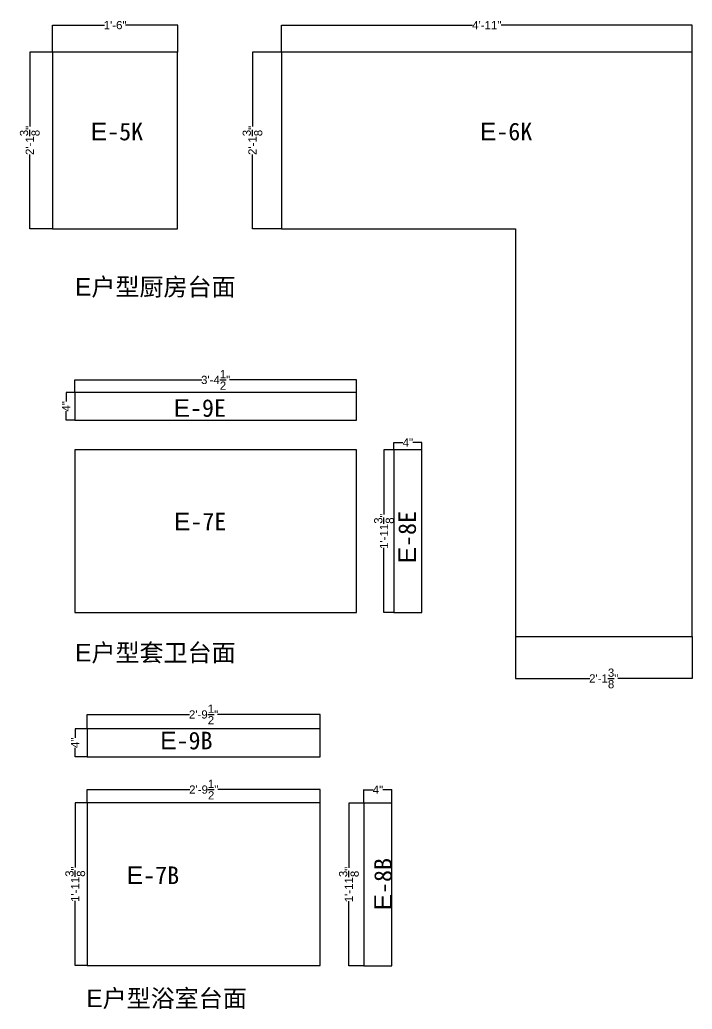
# Model space of a CAD drawing. Header units: inches. Extents: x -997106 to 39633, y -30199 to 1961.
# Drawn here: x 8182 to 10637, y -30190 to -26577 of the extents above; entities that cross this region are included whole.
import ezdxf

# ---------------------------------------------------------------- set-up
doc = ezdxf.new("R2010")
doc.units = ezdxf.units.IN
doc.header["$MEASUREMENT"] = 0
doc.layers.get('Defpoints').update_dxf_attribs({"color": 3})
doc.layers.add('编号', color=10, linetype='Continuous', plot=False)
doc.styles.get("Standard").update_dxf_attribs({"font": 'arial.ttf'})
doc.dimstyles.get("Standard").update_dxf_attribs({"dimtxt": 30, "dimasz": 1, "dimexe": 0.18, "dimexo": 0.0625, "dimgap": 0.09, "dimtad": 0, "dimtoh": 1, "dimdec": 4, "dimlfac": 0.03937, "dimzin": 0, "dimdsep": 46, "dimlunit": 4, "dimtxsty": 'Standard', "dimblk": 'ARCHTICK', "dimcen": 1, "dimadec": 0, "dimazin": 0, "dimtfac": 1, "dimtdec": 4, "dimtix": 1, "dimtofl": 0, "dimtmove": 2, "dimatfit": 3, "dimldrblk": 'ARCHTICK', "dimfxl": 1, "dimtolj": 1, "dimtzin": 0, "dimarcsym": 0})

# ---------------------------------------------------------------- blocks, each defined once
blk = doc.blocks.new('_ArchTick')
at = {"color": 0, "linetype": 'ByBlock', "const_width": 0.15}
blk.add_lwpolyline([(-0.5, -0.5), (0.5, 0.5)], dxfattribs=at)
blk = doc.blocks.new('*D486')
at = {"color": 0, "lineweight": -2, "transparency": 16777216}
for p, q in [((8301.5, -26694.9), (8301.5, -26596.7)), ((8301.5, -26596.8), (8491.4, -26596.8)), ((8758.5, -26596.8), (8568.5, -26596.8)), ((8758.5, -26694.9), (8758.5, -26596.7))]:
    blk.add_line(p, q, dxfattribs=at)
at = {"layer": 'Defpoints', "color": 0, "transparency": 16777216}
for p in [(8758.5, -26596.8), (8301.5, -26695), (8758.5, -26695)]:
    blk.add_point(p, dxfattribs=at)
at = {"color": 0, "lineweight": -2, "transparency": 16777216, "rotation": 180}
blk.add_blockref('_ArchTick', (8301.5, -26596.8), dxfattribs=at)
at = {"color": 0, "lineweight": -2, "transparency": 16777216}
blk.add_blockref('_ArchTick', (8758.5, -26596.8), dxfattribs=at)
at = {"color": 0, "transparency": 16777216, "insert": (8530, -26596.8), "char_height": 30, "attachment_point": 5}
blk.add_mtext('\\A1;1\'-6"', dxfattribs=at)
blk = doc.blocks.new('*D487')
at = {"color": 0, "lineweight": -2, "transparency": 16777216}
for p, q in [((8301.4, -26695), (8218.3, -26695)), ((8218.4, -26695), (8218.4, -26966.4)), ((8218.4, -27340), (8218.4, -27068.6)), ((8301.4, -27340), (8218.3, -27340))]:
    blk.add_line(p, q, dxfattribs=at)
at = {"layer": 'Defpoints', "color": 0, "transparency": 16777216}
for p in [(8301.5, -26695), (8218.4, -27340), (8301.5, -27340)]:
    blk.add_point(p, dxfattribs=at)
at = {"color": 0, "lineweight": -2, "transparency": 16777216}
for p, rotation in [((8218.4, -26695), 90), ((8218.4, -27340), 270)]:
    blk.add_blockref('_ArchTick', p, dxfattribs=dict(at, rotation=rotation))
at = {"color": 0, "transparency": 16777216, "insert": (8218.4, -27017.5), "char_height": 30, "attachment_point": 5, "rotation": 90}
blk.add_mtext('\\A1;2\'-1{\\H1x;\\S3/8;}"', dxfattribs=at)
blk = doc.blocks.new('*D488')
at = {"color": 0, "lineweight": -2, "transparency": 16777216}
for p, q in [((9137.8, -26694.9), (9137.8, -26596.6)), ((9137.8, -26596.7), (9835.1, -26596.7)), ((10636.8, -26596.7), (9939.6, -26596.7)), ((10636.8, -26694.9), (10636.8, -26596.6))]:
    blk.add_line(p, q, dxfattribs=at)
at = {"layer": 'Defpoints', "color": 0, "transparency": 16777216}
for p in [(10636.8, -26596.7), (9137.8, -26695), (10636.8, -26695)]:
    blk.add_point(p, dxfattribs=at)
at = {"color": 0, "lineweight": -2, "transparency": 16777216, "rotation": 180}
blk.add_blockref('_ArchTick', (9137.8, -26596.7), dxfattribs=at)
at = {"color": 0, "lineweight": -2, "transparency": 16777216}
blk.add_blockref('_ArchTick', (10636.8, -26596.7), dxfattribs=at)
at = {"color": 0, "transparency": 16777216, "insert": (9887.3, -26596.7), "char_height": 30, "attachment_point": 5}
blk.add_mtext('\\A1;4\'-11"', dxfattribs=at)
blk = doc.blocks.new('*D489')
at = {"color": 0, "lineweight": -2, "transparency": 16777216}
for p, q in [((9137.8, -26695), (9031.5, -26695)), ((9031.6, -26695), (9031.6, -26966.4)), ((9031.6, -27340), (9031.6, -27068.6)), ((9137.8, -27340), (9031.5, -27340))]:
    blk.add_line(p, q, dxfattribs=at)
at = {"layer": 'Defpoints', "color": 0, "transparency": 16777216}
for p in [(9137.8, -26695), (9031.6, -27340), (9137.8, -27340)]:
    blk.add_point(p, dxfattribs=at)
at = {"color": 0, "lineweight": -2, "transparency": 16777216}
for p, rotation in [((9031.6, -26695), 90), ((9031.6, -27340), 270)]:
    blk.add_blockref('_ArchTick', p, dxfattribs=dict(at, rotation=rotation))
at = {"color": 0, "transparency": 16777216, "insert": (9031.6, -27017.5), "char_height": 30, "attachment_point": 5, "rotation": 90}
blk.add_mtext('\\A1;2\'-1{\\H1x;\\S3/8;}"', dxfattribs=at)
blk = doc.blocks.new('*D490')
at = {"color": 0, "lineweight": -2, "transparency": 16777216}
for p, q in [((9991.8, -28829), (9991.8, -28982.4)), ((10636.8, -28829), (10636.8, -28982.4)), ((9991.8, -28982.2), (10263.2, -28982.2)), ((10636.8, -28982.2), (10365.4, -28982.2))]:
    blk.add_line(p, q, dxfattribs=at)
at = {"layer": 'Defpoints', "color": 0, "transparency": 16777216}
for p in [(9991.8, -28829), (10636.8, -28829), (10636.8, -28982.2)]:
    blk.add_point(p, dxfattribs=at)
at = {"color": 0, "lineweight": -2, "transparency": 16777216, "rotation": 180}
blk.add_blockref('_ArchTick', (9991.8, -28982.2), dxfattribs=at)
at = {"color": 0, "lineweight": -2, "transparency": 16777216}
blk.add_blockref('_ArchTick', (10636.8, -28982.2), dxfattribs=at)
at = {"color": 0, "transparency": 16777216, "insert": (10314.3, -28982.2), "char_height": 30, "attachment_point": 5}
blk.add_mtext('\\A1;2\'-1{\\H1x;\\S3/8;}"', dxfattribs=at)
blk = doc.blocks.new('*D741')
at = {"color": 0, "lineweight": -2, "transparency": 16777216}
for p, q in [((9548, -28147.4), (9548, -28120.7)), ((9548, -28120.9), (9581, -28120.9)), ((9650, -28120.9), (9616.9, -28120.9)), ((9650, -28147.4), (9650, -28120.7))]:
    blk.add_line(p, q, dxfattribs=at)
at = {"layer": 'Defpoints', "color": 0, "transparency": 16777216}
for p in [(9650, -28120.9), (9548, -28147.4), (9650, -28147.4)]:
    blk.add_point(p, dxfattribs=at)
at = {"color": 0, "lineweight": -2, "transparency": 16777216, "rotation": 180}
blk.add_blockref('_ArchTick', (9548, -28120.9), dxfattribs=at)
at = {"color": 0, "lineweight": -2, "transparency": 16777216}
blk.add_blockref('_ArchTick', (9650, -28120.9), dxfattribs=at)
at = {"color": 0, "transparency": 16777216, "insert": (9599, -28120.9), "char_height": 30, "attachment_point": 5}
blk.add_mtext('\\A1;4"', dxfattribs=at)
blk = doc.blocks.new('*D742')
at = {"color": 0, "lineweight": -2, "transparency": 16777216}
for p, q in [((9547.9, -28147.4), (9511.7, -28147.4)), ((9511.9, -28147.4), (9511.9, -28383.3)), ((9511.9, -28741.4), (9511.9, -28505.5)), ((9547.9, -28741.4), (9511.7, -28741.4))]:
    blk.add_line(p, q, dxfattribs=at)
at = {"layer": 'Defpoints', "color": 0, "transparency": 16777216}
for p in [(9548, -28147.4), (9511.9, -28741.4), (9548, -28741.4)]:
    blk.add_point(p, dxfattribs=at)
at = {"color": 0, "lineweight": -2, "transparency": 16777216}
for p, rotation in [((9511.9, -28147.4), 90), ((9511.9, -28741.4), 270)]:
    blk.add_blockref('_ArchTick', p, dxfattribs=dict(at, rotation=rotation))
at = {"color": 0, "transparency": 16777216, "insert": (9511.9, -28444.4), "char_height": 30, "attachment_point": 5, "rotation": 90}
blk.add_mtext('\\A1;1\'-11{\\H1x;\\S3/8;}"', dxfattribs=at)
blk = doc.blocks.new('*D738')
at = {"color": 0, "lineweight": -2, "transparency": 16777216}
for p, q in [((8382.6, -27937.5), (8350.9, -27937.5)), ((8351.1, -27937.5), (8351.1, -27970.6)), ((8351.1, -28039.5), (8351.1, -28006.4)), ((8382.6, -28039.5), (8350.9, -28039.5))]:
    blk.add_line(p, q, dxfattribs=at)
at = {"layer": 'Defpoints', "color": 0, "transparency": 16777216}
for p in [(8382.7, -27937.5), (8351.1, -28039.5), (8382.7, -28039.5)]:
    blk.add_point(p, dxfattribs=at)
at = {"color": 0, "lineweight": -2, "transparency": 16777216}
for p, rotation in [((8351.1, -27937.5), 90), ((8351.1, -28039.5), 270)]:
    blk.add_blockref('_ArchTick', p, dxfattribs=dict(at, rotation=rotation))
at = {"color": 0, "transparency": 16777216, "insert": (8351.1, -27988.5), "char_height": 30, "attachment_point": 5, "rotation": 90}
blk.add_mtext('\\A1;4"', dxfattribs=at)
blk = doc.blocks.new('*D743')
at = {"color": 0, "lineweight": -2, "transparency": 16777216}
for p, q in [((9548, -28147.4), (9548, -28120.7)), ((9548, -28120.9), (9581, -28120.9)), ((9650, -28120.9), (9616.9, -28120.9)), ((9650, -28147.4), (9650, -28120.7))]:
    blk.add_line(p, q, dxfattribs=at)
at = {"layer": 'Defpoints', "color": 0, "transparency": 16777216}
for p in [(9650, -28120.9), (9548, -28147.4), (9650, -28147.4)]:
    blk.add_point(p, dxfattribs=at)
at = {"color": 0, "lineweight": -2, "transparency": 16777216, "rotation": 180}
blk.add_blockref('_ArchTick', (9548, -28120.9), dxfattribs=at)
at = {"color": 0, "lineweight": -2, "transparency": 16777216}
blk.add_blockref('_ArchTick', (9650, -28120.9), dxfattribs=at)
at = {"color": 0, "transparency": 16777216, "insert": (9599, -28120.9), "char_height": 30, "attachment_point": 5}
blk.add_mtext('\\A1;4"', dxfattribs=at)
blk = doc.blocks.new('*D744')
at = {"color": 0, "lineweight": -2, "transparency": 16777216}
for p, q in [((9547.9, -28147.4), (9511.7, -28147.4)), ((9511.9, -28147.4), (9511.9, -28383.3)), ((9511.9, -28741.4), (9511.9, -28505.5)), ((9547.9, -28741.4), (9511.7, -28741.4))]:
    blk.add_line(p, q, dxfattribs=at)
at = {"layer": 'Defpoints', "color": 0, "transparency": 16777216}
for p in [(9548, -28147.4), (9511.9, -28741.4), (9548, -28741.4)]:
    blk.add_point(p, dxfattribs=at)
at = {"color": 0, "lineweight": -2, "transparency": 16777216}
for p, rotation in [((9511.9, -28147.4), 90), ((9511.9, -28741.4), 270)]:
    blk.add_blockref('_ArchTick', p, dxfattribs=dict(at, rotation=rotation))
at = {"color": 0, "transparency": 16777216, "insert": (9511.9, -28444.4), "char_height": 30, "attachment_point": 5, "rotation": 90}
blk.add_mtext('\\A1;1\'-11{\\H1x;\\S3/8;}"', dxfattribs=at)
blk = doc.blocks.new('*D739')
at = {"color": 0, "lineweight": -2, "transparency": 16777216}
for p, q in [((8382.6, -27937.5), (8350.9, -27937.5)), ((8351.1, -27937.5), (8351.1, -27970.6)), ((8351.1, -28039.5), (8351.1, -28006.4)), ((8382.6, -28039.5), (8350.9, -28039.5))]:
    blk.add_line(p, q, dxfattribs=at)
at = {"layer": 'Defpoints', "color": 0, "transparency": 16777216}
for p in [(8382.7, -27937.5), (8351.1, -28039.5), (8382.7, -28039.5)]:
    blk.add_point(p, dxfattribs=at)
at = {"color": 0, "lineweight": -2, "transparency": 16777216}
for p, rotation in [((8351.1, -27937.5), 90), ((8351.1, -28039.5), 270)]:
    blk.add_blockref('_ArchTick', p, dxfattribs=dict(at, rotation=rotation))
at = {"color": 0, "transparency": 16777216, "insert": (8351.1, -27988.5), "char_height": 30, "attachment_point": 5, "rotation": 90}
blk.add_mtext('\\A1;4"', dxfattribs=at)
blk = doc.blocks.new('*D740')
at = {"color": 0, "lineweight": -2, "transparency": 16777216}
for p, q in [((8382.7, -27937.4), (8382.7, -27892)), ((8382.7, -27892.1), (8846.3, -27892.1)), ((9411.7, -27892.1), (8948.1, -27892.1)), ((9411.7, -27937.4), (9411.7, -27892))]:
    blk.add_line(p, q, dxfattribs=at)
at = {"layer": 'Defpoints', "color": 0, "transparency": 16777216}
for p in [(9411.7, -27892.1), (8382.7, -27937.5), (9411.7, -27937.5)]:
    blk.add_point(p, dxfattribs=at)
at = {"color": 0, "lineweight": -2, "transparency": 16777216, "rotation": 180}
blk.add_blockref('_ArchTick', (8382.7, -27892.1), dxfattribs=at)
at = {"color": 0, "lineweight": -2, "transparency": 16777216}
blk.add_blockref('_ArchTick', (9411.7, -27892.1), dxfattribs=at)
at = {"color": 0, "transparency": 16777216, "insert": (8897.2, -27892.1), "char_height": 30, "attachment_point": 5}
blk.add_mtext('\\A1;3\'-4{\\H1x;\\S1/2;}"', dxfattribs=at)
blk = doc.blocks.new('*D1450')
at = {"color": 0, "lineweight": -2, "transparency": 16777216}
for p, q in [((9438.7, -29437.7), (9383.6, -29437.7)), ((9383.8, -29437.7), (9383.8, -29673.6)), ((9383.8, -30031.7), (9383.8, -29795.8)), ((9438.7, -30031.7), (9383.6, -30031.7))]:
    blk.add_line(p, q, dxfattribs=at)
at = {"layer": 'Defpoints', "color": 0, "transparency": 16777216}
for p in [(9438.8, -29437.7), (9383.8, -30031.7), (9438.8, -30031.7)]:
    blk.add_point(p, dxfattribs=at)
at = {"color": 0, "lineweight": -2, "transparency": 16777216}
for p, rotation in [((9383.8, -29437.7), 90), ((9383.8, -30031.7), 270)]:
    blk.add_blockref('_ArchTick', p, dxfattribs=dict(at, rotation=rotation))
at = {"color": 0, "transparency": 16777216, "insert": (9383.8, -29734.7), "char_height": 30, "attachment_point": 5, "rotation": 90}
blk.add_mtext('\\A1;1\'-11{\\H1x;\\S3/8;}"', dxfattribs=at)
blk = doc.blocks.new('*D1451')
at = {"color": 0, "lineweight": -2, "transparency": 16777216}
for p, q in [((9438.8, -29437.7), (9438.8, -29388.4)), ((9438.8, -29388.6), (9471.8, -29388.6)), ((9540.8, -29388.6), (9507.7, -29388.6)), ((9540.8, -29437.7), (9540.8, -29388.4))]:
    blk.add_line(p, q, dxfattribs=at)
at = {"layer": 'Defpoints', "color": 0, "transparency": 16777216}
for p in [(9540.8, -29388.6), (9438.8, -29437.7), (9540.8, -29437.7)]:
    blk.add_point(p, dxfattribs=at)
at = {"color": 0, "lineweight": -2, "transparency": 16777216, "rotation": 180}
blk.add_blockref('_ArchTick', (9438.8, -29388.6), dxfattribs=at)
at = {"color": 0, "lineweight": -2, "transparency": 16777216}
blk.add_blockref('_ArchTick', (9540.8, -29388.6), dxfattribs=at)
at = {"color": 0, "transparency": 16777216, "insert": (9489.8, -29388.6), "char_height": 30, "attachment_point": 5}
blk.add_mtext('\\A1;4"', dxfattribs=at)
blk = doc.blocks.new('*D1448')
at = {"color": 0, "lineweight": -2, "transparency": 16777216}
for p, q in [((8428.2, -29436.6), (8384.3, -29436.6)), ((8384.4, -29436.6), (8384.4, -29672.5)), ((8384.4, -30030.6), (8384.4, -29794.6)), ((8428.2, -30030.6), (8384.3, -30030.6))]:
    blk.add_line(p, q, dxfattribs=at)
at = {"layer": 'Defpoints', "color": 0, "transparency": 16777216}
for p in [(8428.3, -29436.6), (8384.4, -30030.6), (8428.3, -30030.6)]:
    blk.add_point(p, dxfattribs=at)
at = {"color": 0, "lineweight": -2, "transparency": 16777216}
for p, rotation in [((8384.4, -29436.6), 90), ((8384.4, -30030.6), 270)]:
    blk.add_blockref('_ArchTick', p, dxfattribs=dict(at, rotation=rotation))
at = {"color": 0, "transparency": 16777216, "insert": (8384.4, -29733.6), "char_height": 30, "attachment_point": 5, "rotation": 90}
blk.add_mtext('\\A1;1\'-11{\\H1x;\\S3/8;}"', dxfattribs=at)
blk = doc.blocks.new('*D1449')
at = {"color": 0, "lineweight": -2, "transparency": 16777216}
for p, q in [((8427.5, -29166.4), (8383.8, -29166.4)), ((8384, -29166.4), (8384, -29199.5)), ((8384, -29268.4), (8384, -29235.4)), ((8427.5, -29268.4), (8383.8, -29268.4))]:
    blk.add_line(p, q, dxfattribs=at)
at = {"layer": 'Defpoints', "color": 0, "transparency": 16777216}
for p in [(8427.5, -29166.4), (8384, -29268.4), (8427.5, -29268.4)]:
    blk.add_point(p, dxfattribs=at)
at = {"color": 0, "lineweight": -2, "transparency": 16777216}
for p, rotation in [((8384, -29166.4), 90), ((8384, -29268.4), 270)]:
    blk.add_blockref('_ArchTick', p, dxfattribs=dict(at, rotation=rotation))
at = {"color": 0, "transparency": 16777216, "insert": (8384, -29217.4), "char_height": 30, "attachment_point": 5, "rotation": 90}
blk.add_mtext('\\A1;4"', dxfattribs=at)
blk = doc.blocks.new('*D1452')
at = {"color": 0, "lineweight": -2, "transparency": 16777216}
for p, q in [((8428.3, -29436.5), (8428.3, -29387.9)), ((8428.3, -29388.1), (8802.6, -29388.1)), ((9279.3, -29388.1), (8904.9, -29388.1)), ((9279.3, -29436.5), (9279.3, -29387.9))]:
    blk.add_line(p, q, dxfattribs=at)
at = {"layer": 'Defpoints', "color": 0, "transparency": 16777216}
for p in [(9279.3, -29388.1), (8428.3, -29436.6), (9279.3, -29436.6)]:
    blk.add_point(p, dxfattribs=at)
at = {"color": 0, "lineweight": -2, "transparency": 16777216, "rotation": 180}
blk.add_blockref('_ArchTick', (8428.3, -29388.1), dxfattribs=at)
at = {"color": 0, "lineweight": -2, "transparency": 16777216}
blk.add_blockref('_ArchTick', (9279.3, -29388.1), dxfattribs=at)
at = {"color": 0, "transparency": 16777216, "insert": (8853.8, -29388.1), "char_height": 30, "attachment_point": 5}
blk.add_mtext('\\A1;2\'-9{\\H1x;\\S1/2;}"', dxfattribs=at)
blk = doc.blocks.new('*D1453')
at = {"color": 0, "lineweight": -2, "transparency": 16777216}
for p, q in [((8427.5, -29166.4), (8427.5, -29113.6)), ((8427.5, -29113.7), (8801.9, -29113.7)), ((9278.5, -29113.7), (8904.2, -29113.7)), ((9278.5, -29166.4), (9278.5, -29113.6))]:
    blk.add_line(p, q, dxfattribs=at)
at = {"layer": 'Defpoints', "color": 0, "transparency": 16777216}
for p in [(9278.5, -29113.7), (8427.5, -29166.4), (9278.5, -29166.4)]:
    blk.add_point(p, dxfattribs=at)
at = {"color": 0, "lineweight": -2, "transparency": 16777216, "rotation": 180}
blk.add_blockref('_ArchTick', (8427.5, -29113.7), dxfattribs=at)
at = {"color": 0, "lineweight": -2, "transparency": 16777216}
blk.add_blockref('_ArchTick', (9278.5, -29113.7), dxfattribs=at)
at = {"color": 0, "transparency": 16777216, "insert": (8853, -29113.7), "char_height": 30, "attachment_point": 5}
blk.add_mtext('\\A1;2\'-9{\\H1x;\\S1/2;}"', dxfattribs=at)

msp = doc.modelspace()

# ---------------------------------------------------------------- linework, layer by layer
for points in [[(8301.46421, -27339.9823), (8758.46421, -27339.9823), (8758.46421, -26694.9823), (8301.46421, -26694.9823)], [(8382.70099, -28039.5101), (9411.70099, -28039.5101), (9411.70099, -27937.5101), (8382.70099, -27937.5101)], [(8382.70099, -28741.37463), (9411.70099, -28741.37463), (9411.70099, -28147.37463), (8382.70099, -28147.37463)], [(9547.97948, -28741.41981), (9649.97948, -28741.41981), (9649.97948, -28147.41981), (9547.97948, -28147.41981)], [(8427.53435, -29268.41893), (9278.53435, -29268.41893), (9278.53435, -29166.41893), (8427.53435, -29166.41893)], [(8428.26764, -30030.5513), (9279.26764, -30030.5513), (9279.26764, -29436.5513), (8428.26764, -29436.5513)], [(9438.75058, -30031.72064), (9540.75058, -30031.72064), (9540.75058, -29437.72064), (9438.75058, -29437.72064)]]:
    msp.add_lwpolyline(points, close=True)
msp.add_lwpolyline([(10636.83115, -27339.9823), (10636.83115, -26694.9823), (9137.83115, -26694.9823), (9137.83115, -27339.9823), (9991.83115, -27339.9823), (9991.83115, -28828.9823), (10636.83115, -28828.9823), (10636.83115, -26694.9823)])

# ---------------------------------------------------------------- texts
at = {"char_height": 64.3508622, "attachment_point": 1}
for s, insert in [('E{\\fSimSun|b0|i0|c134|p2;户型厨房台面}', (8383.3345, -27520.186)), ('E{\\fSimSun|b0|i0|c134|p2;户型套卫台面}', (8383.74428, -28855.99529)), ('E{\\fSimSun|b0|i0|c134|p2;户型浴室台面}', (8424.4624, -30118.26816))]:
    msp.add_mtext(s, dxfattribs=dict(at, insert=insert))
at = {"layer": '编号', "char_height": 64.3508622, "attachment_point": 1}
for s, insert in [('E{\\fSimSun|b0|i0|c134|p2;-5K}', (8441.04847, -26952.86806)), ('E{\\fSimSun|b0|i0|c134|p2;-6K}', (9862.09388, -26952.86806)), ('E{\\fSimSun|b0|i0|c134|p2;-9E}', (8743.54044, -27962.50222)), ('E{\\fSimSun|b0|i0|c134|p2;-7E}', (8744.87298, -28376.98498)), ('E{\\fSimSun|b0|i0|c134|p2;-9B}', (8694.5439, -29176.86581)), ('E{\\fSimSun|b0|i0|c134|p2;-7B}', (8572.61185, -29668.93706))]:
    msp.add_mtext(s, dxfattribs=dict(at, insert=insert))
at = {"layer": '编号', "char_height": 64.3508622, "attachment_point": 1, "rotation": 90}
for s, insert in [('E{\\fSimSun|b0|i0|c134|p2;-8E}', (9564.14279, -28562.04467)), ('E{\\fSimSun|b0|i0|c134|p2;-8B}', (9476.13635, -29829.38996))]:
    msp.add_mtext(s, dxfattribs=dict(at, insert=insert))

# ---------------------------------------------------------------- dimensions: what is measured, and where the dimension line sits
for base, p1, p2, picture, middle in [((8758.46421, -26596.83563), (8301.46421, -26694.9823), (8758.46421, -26694.9823), '*D486', (8529.96421, -26596.83563)), ((10636.83115, -26596.74382), (9137.83115, -26694.9823), (10636.83115, -26694.9823), '*D488', (9887.33115, -26596.74382)), ((9411.70099, -27892.13855), (8382.70099, -27937.5101), (9411.70099, -27937.5101), '*D740', (8897.20099, -27892.13855)), ((9649.97948, -28120.87205), (9547.97948, -28147.41981), (9649.97948, -28147.41981), '*D741', (9598.97948, -28120.87205)), ((9649.97948, -28120.87205), (9547.97948, -28147.41981), (9649.97948, -28147.41981), '*D743', (9598.97948, -28120.87205)), ((10636.8311500657, -28982.2254999679), (9991.8311500657, -28828.9822982068), (10636.8311500657, -28828.9822982068), '*D490', (10314.3311500657, -28982.2254999679)), ((9278.53435, -29113.74516), (8427.53435, -29166.41893), (9278.53435, -29166.41893), '*D1453', (8853.03435, -29113.74516)), ((9279.26764, -29388.10654), (8428.26764, -29436.5513), (9279.26764, -29436.5513), '*D1452', (8853.76764, -29388.10654)), ((9540.75058, -29388.61978), (9438.75058, -29437.72064), (9540.75058, -29437.72064), '*D1451', (9489.75058, -29388.61978))]:
    dim = msp.add_linear_dim(base=base, p1=p1, p2=p2, dimstyle='Standard')
    dim.commit()
    dim.dimension.update_dxf_attribs({"geometry": picture, "text_midpoint": middle})
for base, p1, p2, picture, middle in [((8218.4418127394, -27339.9822982068), (8301.4642058403, -26694.9822982068), (8301.4642058403, -27339.9822982068), '*D487', (8218.4418127393, -27017.4822982068)), ((9031.6303170084, -27339.9822982068), (9137.8311500657, -26694.9822982068), (9137.8311500657, -27339.9822982068), '*D489', (9031.6303170083, -27017.4822982068)), ((8351.06177, -28039.5101), (8382.70099, -27937.5101), (8382.70099, -28039.5101), '*D738', (8351.06177, -27988.5101)), ((8351.06177, -28039.5101), (8382.70099, -27937.5101), (8382.70099, -28039.5101), '*D739', (8351.06177, -27988.5101)), ((9511.87392, -28741.41981), (9547.97948, -28147.41981), (9547.97948, -28741.41981), '*D742', (9511.87392, -28444.41981)), ((9511.87392, -28741.41981), (9547.97948, -28147.41981), (9547.97948, -28741.41981), '*D744', (9511.87392, -28444.41981)), ((8383.99859, -29268.41893), (8427.53435, -29166.41893), (8427.53435, -29268.41893), '*D1449', (8383.99859, -29217.41893)), ((8384.44803, -30030.5513), (8428.26764, -29436.5513), (8428.26764, -30030.5513), '*D1448', (8384.44803, -29733.5513)), ((9383.80489, -30031.72064), (9438.75058, -29437.72064), (9438.75058, -30031.72064), '*D1450', (9383.80489, -29734.72064))]:
    dim = msp.add_linear_dim(base=base, p1=p1, p2=p2, angle=90, dimstyle='Standard')
    dim.commit()
    dim.dimension.update_dxf_attribs({"geometry": picture, "text_midpoint": middle})

doc.saveas('drawing.dxf')
